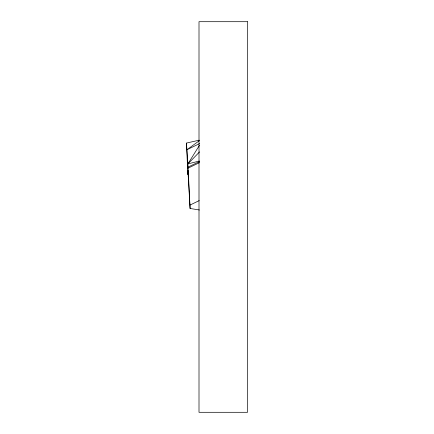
<?xml version="1.0" encoding="UTF-8"?>
<svg xmlns="http://www.w3.org/2000/svg" width="434" height="434" viewBox="0 0 434 434"><rect width="100%" height="100%" fill="white"/><g stroke="black" fill="none" stroke-linecap="round" stroke-linejoin="round"><path stroke-width="0.65" d="M199.423 209.996L190.081 208.477L187.895 163.911L199.515 145.222M199.19 140.177L186.457 143.079L187.895 163.911L199.564 151.884M199.38 140.676L186.913 149.746L199.705 143.551M187.911 167.171L199.483 161.556M187.971 168.202L199.542 162.593M190.081 205.038L199.217 200.606M187.895 163.911L199.369 161.019M190.081 208.477L187.895 170.247L187.895 174.652L186.457 143.079M247.543 21.7L199.005 21.7L199.005 412.3L247.543 412.3L247.543 21.7"/></g></svg>
